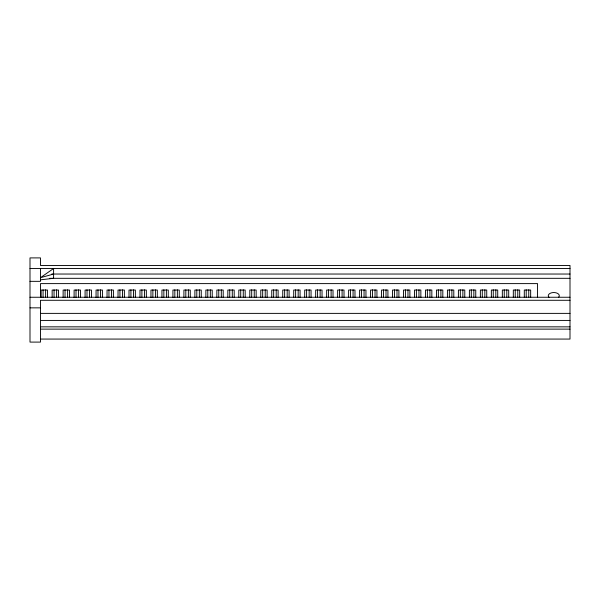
<?xml version="1.0" encoding="UTF-8"?>
<svg xmlns="http://www.w3.org/2000/svg" width="600" height="600" viewBox="0 0 600 600"><rect width="100%" height="100%" fill="white"/><g stroke="black" fill="none" stroke-linecap="round" stroke-linejoin="round"><path stroke-width="0.9" d="M53.595 274.035L40.485 277.688L53.595 268.5L53.595 278.317L40.485 279.825M30 268.5L570 268.5M51.72 274.035L570 274.035M49.845 278.317L570 278.317M30 281.34L40.485 281.34L40.485 268.5M30 297.255L570 297.255M570 300.285L40.485 300.285L40.485 342.097L30 342.097L30 257.903L40.485 257.903L40.485 265.47L570 265.47L570 339.067L40.485 339.067M30 307.853L40.485 307.853M40.485 313.38L570 313.38M40.485 320.43L570 320.43M40.485 326.85L570 326.85M40.485 329.123L570 329.123M537.555 297.57L537.555 283.612L40.485 283.612L40.485 297.57M530.662 297.525L530.662 290.032L524.303 290.032L524.303 297.525M528.75 289.815L528.75 297.308M526.207 289.815L526.207 297.308M519.683 297.525L519.683 290.032L513.322 290.032L513.322 297.525M517.77 289.815L517.77 297.308M515.227 289.815L515.227 297.308M508.702 297.525L508.702 290.032L502.335 290.032L502.342 297.525M506.79 289.815L506.79 297.308M504.248 289.815L504.248 297.308M497.722 297.525L497.715 290.032L491.355 290.032L491.362 297.525M495.81 289.815L495.81 297.308M493.268 289.815L493.268 297.308M486.743 297.525L486.735 290.032L480.375 290.032L480.375 297.525M484.83 289.815L484.83 297.308M482.287 289.815L482.287 297.308M475.755 297.525L475.755 290.032L469.395 290.032L469.395 297.525M473.85 289.815L473.85 297.308M471.308 289.815L471.308 297.308M464.775 297.525L464.775 290.032L458.415 290.032L458.415 297.525M462.87 289.815L462.87 297.308M460.327 289.815L460.327 297.308M453.795 297.525L453.795 290.032L447.435 290.032L447.435 297.525M451.89 289.822L451.89 297.308M449.347 289.822L449.347 297.308M442.815 297.525L442.815 290.032L436.455 290.032L436.455 297.525M440.91 289.822L440.91 297.308M438.368 289.822L438.368 297.308M431.835 297.525L431.835 290.032L425.475 290.032L425.475 297.525M429.93 289.822L429.93 297.315M427.38 289.822L427.388 297.315M420.855 297.525L420.855 290.032L414.495 290.032L414.495 297.525M418.95 289.822L418.95 297.315M416.4 289.822L416.4 297.315M409.875 297.525L409.875 290.04L403.515 290.04L403.515 297.525M407.97 289.822L407.97 297.315M405.42 289.822L405.42 297.315M398.895 297.525L398.895 290.04L392.535 290.04L392.535 297.525M396.99 289.822L396.99 297.315M394.44 289.822L394.44 297.315M387.915 297.525L387.915 290.04L381.555 290.04L381.555 297.532M386.01 289.822L386.01 297.315M383.46 289.822L383.46 297.315M376.935 297.532L376.935 290.04L370.575 290.04L370.575 297.532M375.03 289.822L375.03 297.315M372.48 289.822L372.48 297.315M365.955 297.532L365.955 290.04L359.595 290.04L359.595 297.532M364.05 289.822L364.05 297.315M361.5 289.822L361.5 297.315M354.975 297.532L354.975 290.04L348.615 290.04L348.615 297.532M353.07 289.822L353.07 297.315M350.52 289.822L350.52 297.315M343.995 297.532L343.995 290.04L337.635 290.04L337.635 297.532M342.09 289.822L342.09 297.315M339.54 289.822L339.54 297.315M333.015 297.532L333.015 290.04L326.655 290.04L326.655 297.532M331.11 289.822L331.11 297.315M328.56 289.822L328.56 297.315M322.035 297.532L322.035 290.04L315.675 290.04L315.675 297.532M320.13 289.822L320.13 297.315M317.58 289.822L317.58 297.315M311.055 297.532L311.055 290.04L304.695 290.04L304.695 297.532M309.15 289.822L309.15 297.315M306.6 289.822L306.6 297.315M300.075 297.532L300.075 290.04L293.715 290.04L293.715 297.532M298.163 289.822L298.17 297.315M295.62 289.822L295.62 297.315M289.095 297.532L289.095 290.04L282.735 290.04L282.735 297.532M287.183 289.83L287.183 297.315M284.64 289.83L284.64 297.315M278.115 297.532L278.115 290.04L271.755 290.04L271.755 297.532M276.202 289.83L276.202 297.315M273.66 289.83L273.66 297.315M267.135 297.532L267.135 290.04L260.775 290.04L260.775 297.532M265.222 289.83L265.222 297.315M262.68 289.83L262.68 297.315M256.155 297.532L256.155 290.04L249.795 290.04L249.795 297.532M254.243 289.83L254.243 297.322M251.7 289.83L251.7 297.322M245.175 297.532L245.175 290.04L238.808 290.048L238.815 297.532M243.263 289.83L243.263 297.322M240.72 289.83L240.72 297.322M234.195 297.532L234.188 290.048L227.827 290.048L227.827 297.532M232.282 289.83L232.282 297.322M229.74 289.83L229.74 297.322M223.208 297.532L223.208 290.048L216.847 290.048L216.847 297.54M221.303 289.83L221.303 297.322M218.76 289.83L218.76 297.322M212.228 297.54L212.228 290.048L205.868 290.048L205.868 297.54M210.322 289.83L210.322 297.322M207.78 289.83L207.78 297.322M201.248 297.54L201.248 290.048L194.888 290.048L194.888 297.54M199.343 289.83L199.343 297.322M196.8 289.83L196.8 297.322M190.267 297.54L190.267 290.048L183.907 290.048L183.907 297.54M188.363 289.83L188.363 297.322M185.82 289.83L185.82 297.322M179.288 297.54L179.288 290.048L172.928 290.048L172.928 297.54M177.382 289.83L177.382 297.322M174.833 289.83L174.84 297.322M168.308 297.54L168.308 290.048L161.947 290.048L161.947 297.54M166.403 289.83L166.403 297.322M163.852 289.83L163.852 297.322M157.328 297.54L157.328 290.048L150.968 290.048L150.968 297.54M155.422 289.83L155.422 297.322M152.873 289.83L152.873 297.322M146.347 297.54L146.347 290.048L139.988 290.048L139.988 297.54M144.442 289.83L144.442 297.322M141.892 289.83L141.892 297.322M135.368 297.54L135.368 290.048L129.007 290.048L129.007 297.54M133.462 289.83L133.462 297.322M130.913 289.83L130.913 297.322M124.387 297.54L124.387 290.048L118.028 290.048L118.028 297.54M122.483 289.837L122.483 297.322M119.933 289.837L119.933 297.322M113.407 297.54L113.407 290.048L107.047 290.048L107.047 297.54M111.502 289.837L111.502 297.322M108.953 289.837L108.953 297.322M102.427 297.54L102.427 290.048L96.067 290.048L96.067 297.54M100.523 289.837L100.523 297.322M97.972 289.837L97.972 297.322M91.448 297.54L91.448 290.048L85.088 290.048L85.088 297.54M89.543 289.837L89.543 297.33M86.992 289.837L86.992 297.33M80.468 297.54L80.468 290.048L74.108 290.055L74.108 297.54M78.562 289.837L78.562 297.33M76.012 289.837L76.012 297.33M69.488 297.54L69.488 290.055L63.127 290.055L63.127 297.54M67.582 289.837L67.582 297.33M65.032 289.837L65.032 297.33M58.508 297.54L58.508 290.055L52.148 290.055L52.148 297.54M56.602 289.837L56.602 297.33M54.052 289.837L54.052 297.33M47.527 297.548L47.527 290.055L41.168 290.055L41.168 297.548M45.615 289.837L45.623 297.33M43.072 289.837L43.072 297.33M558.54 297.308A5.505 3.18 0 0 0 558.143 293.782A5.505 3.18 0 0 0 552.352 292.65L551.025 292.965A5.505 3.18 0 0 0 549.007 297.308"/></g></svg>
